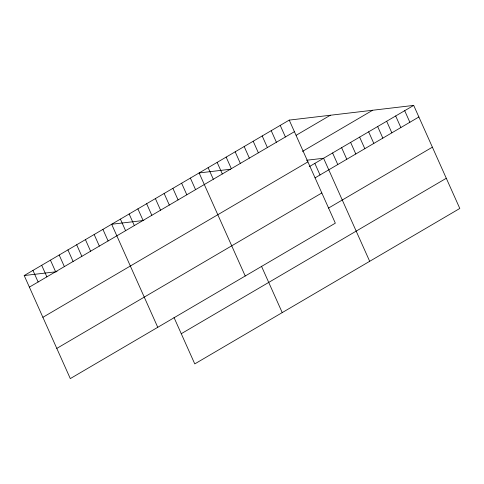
<?xml version="1.0" encoding="UTF-8"?>
<svg xmlns="http://www.w3.org/2000/svg" width="484" height="484" viewBox="0 0 484 484"><rect width="100%" height="100%" fill="white"/><g stroke="black" fill="none" stroke-linecap="round" stroke-linejoin="round"><path stroke-width="0.73" d="M289.232 120.105L335.333 223.16L70.301 378.597L24.2 275.541L289.232 120.105L413.699 105.403L459.8 208.459L194.768 363.895L174.016 317.51M29.379 287.121L294.417 131.684M296.196 135.26L330.312 115.252M302.47 151.401L372.626 110.255M42.882 317.31L307.921 161.868M309.222 166.678L413.699 105.403M315.024 177.894L418.884 116.983M56.797 348.407L321.83 192.971M328.527 208.078L432.387 147.172M181.264 333.712L446.296 178.269M230.614 169.231L199.124 172.951L245.225 276.007M306.475 160.271L323.59 158.25L369.685 261.306M143.839 220.45L111.659 224.249L157.76 327.305M24.2 275.541L57.058 271.663M404.691 110.691L409.869 122.27M395.676 115.972L400.861 127.552M386.668 121.26L391.846 132.84M377.659 126.542L382.838 138.121M368.645 131.829L373.823 143.409M359.636 137.111L364.815 148.691M350.622 142.399L355.8 153.979M341.613 147.68L346.792 159.26M332.599 152.968L337.778 164.548M314.842 163.38L320.021 174.96M280.224 125.386L285.403 136.966M271.215 130.674L276.394 142.254M262.201 135.956L267.38 147.535M253.192 141.243L258.371 152.823M244.178 146.525L249.357 158.111M235.17 151.813L240.348 163.392M226.155 157.1L231.34 168.68M217.147 162.382L222.325 173.962M261.475 266.218L282.226 312.603M208.132 167.67L213.317 179.249M190.375 178.082L195.56 189.661M181.633 183.212L186.812 194.792M172.885 188.343L178.064 199.922M164.137 193.473L169.321 205.053M155.394 198.597L160.573 210.177M146.646 203.728L151.825 215.307M137.898 208.858L143.082 220.438M129.155 213.988L134.334 225.568M120.407 219.119L125.586 230.699M102.917 229.374L108.095 240.959M94.168 234.504L99.347 246.084M85.426 239.634L90.605 251.214M76.678 244.765L81.857 256.345M67.929 249.895L73.108 261.475M59.187 255.026L64.366 266.605M50.439 260.156L55.618 271.736M41.691 265.28L46.875 276.86M32.948 270.411L38.127 281.99"/></g></svg>
